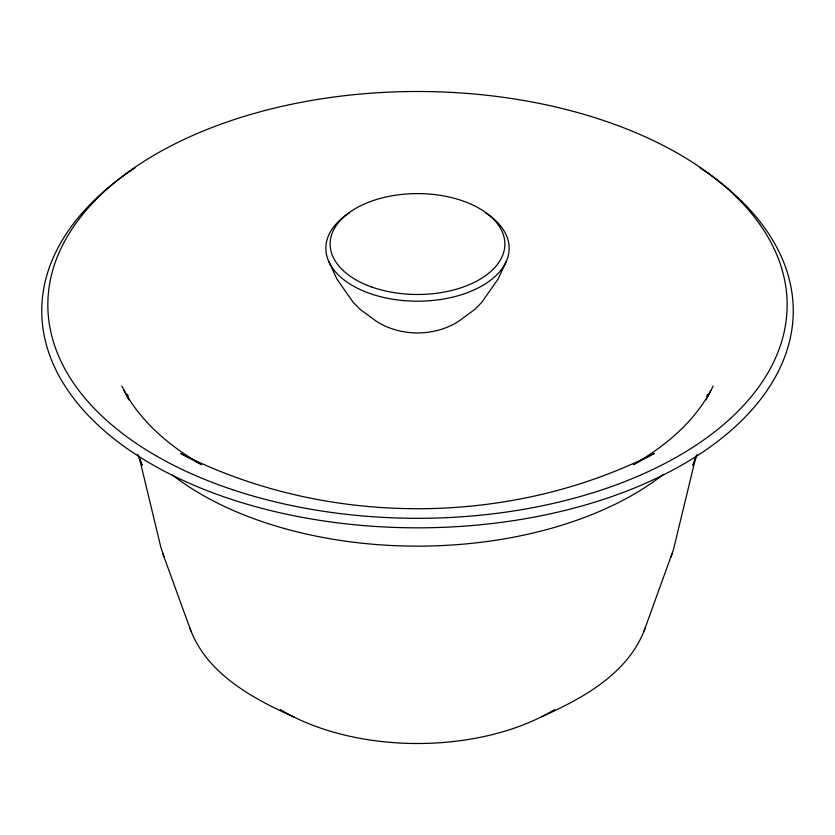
<?xml version="1.0" encoding="UTF-8"?>
<svg xmlns="http://www.w3.org/2000/svg" width="835" height="835" viewBox="0 0 835 835"><rect width="100%" height="100%" fill="white"/><g stroke="black" fill="none" stroke-linecap="round" stroke-linejoin="round"><path stroke-width="1.25" d="M696.108 456.046L673.344 550.035L644.025 631.093C626.5 674.795 581.797 698.697 541.216 716.952M695.618 457.486L692.914 465.325L697.277 454.48M670.86 557.248L672.175 553.647M644.025 631.093L645.204 627.878M506.396 261.136L498.036 279.14L481.732 302.385L474.948 309.305L458.926 321.078C434.691 336.881 400.309 336.881 376.074 321.078L360.052 309.305L353.268 302.385L336.964 279.14L328.604 261.136M706.17 399.861L713.1 386.052M711.003 390.227C694.021 422.166 665.255 446.13 634.381 464.041M633.389 464.709L654.264 453.468C509.34 527.135 325.66 527.135 180.736 453.468L201.611 464.709M293.784 716.952C252.295 698.352 206.12 673.438 189.796 627.878M200.619 464.041C169.745 446.13 140.979 422.166 123.997 390.227M121.9 386.052L128.83 399.861M137.723 454.48L142.086 465.325L139.382 457.486M138.892 456.046L160.644 546.403L164.14 557.248M162.825 553.647L190.975 631.093M554.67 709.552A189.399 109.354 0 0 1 280.33 709.552M700.001 167.856A375.75 216.933 0 0 1 677.331 467.6A375.75 216.933 0 0 1 157.669 467.6A375.75 216.933 0 0 1 134.999 167.856M662.875 474.823A305.485 176.373 0 0 1 172.125 474.823M707.349 394.391A292.041 168.607 0 0 1 706.89 396.437M128.11 396.437A292.041 168.607 0 0 1 127.651 394.391M485.406 212.748A91.641 52.908 0 0 1 481.231 286.301A91.641 52.908 0 0 1 353.769 286.301A91.641 52.908 0 0 1 349.594 212.748M232.683 489.727A369.644 213.405 0 0 0 787.144 304.9A369.644 213.405 0 0 0 232.683 120.083A369.644 213.405 0 0 0 232.683 489.727M371.972 287.094A87.372 50.444 0 0 0 504.841 245.281A87.372 50.444 0 0 0 375.687 199.753A87.372 50.444 0 0 0 371.972 287.094"/></g></svg>
